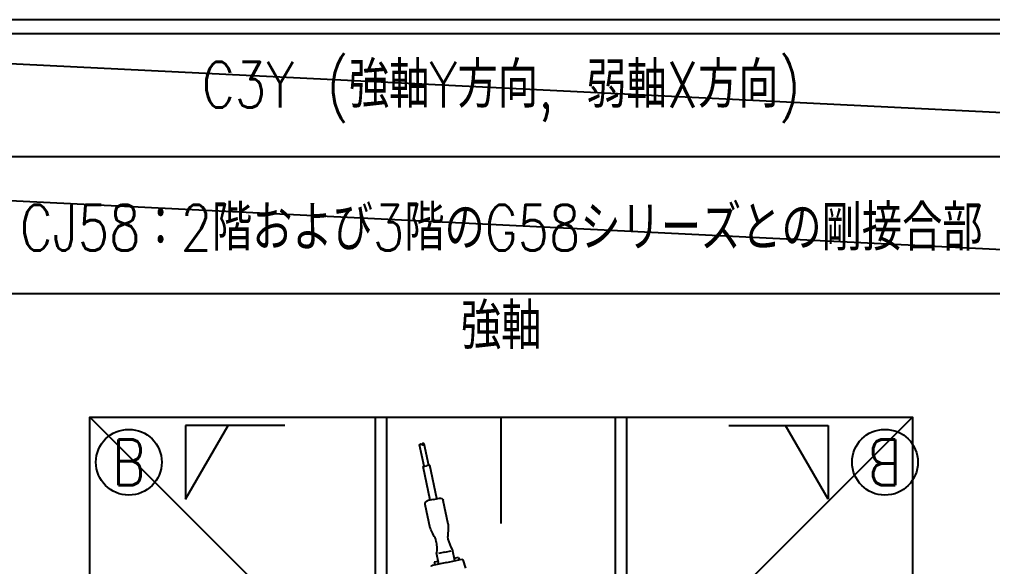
# Model space of a CAD drawing. Extents: x -668440 to 1010955, y -1678500 to 210463.
# Drawn here: x -638547 to -617260, y -726925 to -714953 of the extents above; entities that cross this region are included whole.
import ezdxf
from ezdxf.enums import TextEntityAlignment as Align

# ---------------------------------------------------------------- set-up
doc = ezdxf.new("R2010")
doc.units = 0
doc.header["$MEASUREMENT"] = 0
doc.linetypes.add('CENTER', pattern=[2, 1.25, -0.25, 0.25, -0.25])
doc.layers.get('0').update_dxf_attribs({"color": 3, "linetype": 'CONTINUOUS'})
doc.layers.get('Defpoints').update_dxf_attribs({"color": 251, "linetype": 'CONTINUOUS'})
for name, color, linetype in [('S柱', 4, 'CONTINUOUS'), ('注記', 3, 'CONTINUOUS'), ('通り芯', 3, 'CENTER')]:
    doc.layers.add(name, color=color, linetype=linetype)
doc.styles.add('DRACAD', font='txt', dxfattribs={"width": 0.85, "bigfont": 'extfont2'})

# ---------------------------------------------------------------- blocks, each defined once
blk = doc.blocks.new('tc02')
at = {"layer": '注記', "color": 4, "linetype": 'Continuous'}
for p, q in [((-18567.3, 32524.4), (-18565.5, 32543.6)), ((-18602.5, 32522.6), (-18635.6, 32522.6)), ((-18629.5, 32516.6), (-18629.5, 32522.6)), ((-18620.5, 32516.6), (-18629.5, 32516.6)), ((-18620.5, 32522.6), (-18620.5, 32497.6)), ((-18602.5, 32522.6), (-18569.3, 32522.6)), ((-18584.5, 32522.6), (-18584.5, 32497.6)), ((-18584.5, 32516.6), (-18575.5, 32516.6)), ((-18575.5, 32516.6), (-18575.5, 32522.6)), ((-18602.5, 32499.6), (-18616.5, 32499.6)), ((-18602.5, 32499.6), (-18588.5, 32499.6)), ((-18615.9, 32473.6), (-18615.8, 32467.6)), ((-18589, 32473.6), (-18589.1, 32467.6)), ((-18622.5, 32441.6), (-18622.5, 32388.6)), ((-18582.5, 32441.6), (-18582.5, 32388.6)), ((-18602.5, 32381.6), (-18615.5, 32381.6)), ((-18610, 32381.6), (-18610, 32306.6)), ((-18602.5, 32381.6), (-18589.5, 32381.6)), ((-18595, 32381.6), (-18595, 32306.6)), ((-18610, 32306.6), (-18602.5, 32306.6)), ((-18607.5, 32306.6), (-18607.5, 32258.6)), ((-18595, 32306.6), (-18602.5, 32306.6)), ((-18597.5, 32306.6), (-18597.5, 32258.6)), ((-18607.5, 32258.6), (-18607.5, 32258.6)), ((-18607.5, 32258.6), (-18607.5, 32258.6)), ((-18607.5, 32258.6), (-18607.5, 32258.6)), ((-18607.5, 32258.6), (-18607.5, 32258.6)), ((-18607.5, 32258.6), (-18607.5, 32258.5)), ((-18607.5, 32258.5), (-18607.5, 32258.5)), ((-18607.5, 32258.5), (-18607.4, 32258.5)), ((-18607.4, 32258.5), (-18607.4, 32258.5)), ((-18607.4, 32258.5), (-18607.4, 32258.5)), ((-18607.4, 32258.5), (-18607.4, 32258.5)), ((-18607.4, 32258.5), (-18607.4, 32258.4)), ((-18607.4, 32258.4), (-18607.4, 32258.4)), ((-18607.4, 32258.4), (-18607.4, 32258.4)), ((-18607.4, 32258.4), (-18607.4, 32258.4)), ((-18607.4, 32258.4), (-18607.4, 32258.4)), ((-18607.4, 32258.4), (-18607.4, 32258.4)), ((-18607.4, 32258.4), (-18607.4, 32258.3)), ((-18607.4, 32258.3), (-18607.4, 32258.3)), ((-18607.4, 32258.3), (-18607.4, 32258.3)), ((-18607.4, 32258.3), (-18607.4, 32258.3)), ((-18607.4, 32258.3), (-18607.4, 32258.3)), ((-18607.4, 32258.3), (-18607.3, 32258.3)), ((-18607.3, 32258.3), (-18607.3, 32258.2)), ((-18607.3, 32258.2), (-18607.3, 32258.2)), ((-18607.3, 32258.2), (-18607.3, 32258.2)), ((-18607.3, 32258.2), (-18607.3, 32258.2)), ((-18607.3, 32258.2), (-18607.3, 32258.2)), ((-18607.3, 32258.2), (-18607.3, 32258.2)), ((-18607.3, 32258.2), (-18607.3, 32258.1)), ((-18607.3, 32258.1), (-18607.2, 32258.1)), ((-18607.2, 32258.1), (-18607.2, 32258.1)), ((-18607.2, 32258.1), (-18607.2, 32258.1)), ((-18607.2, 32258.1), (-18607.2, 32258.1)), ((-18607.2, 32258.1), (-18607.2, 32258.1)), ((-18607.2, 32258.1), (-18607.2, 32258)), ((-18607.2, 32258), (-18607.2, 32258)), ((-18607.2, 32258), (-18607.1, 32258)), ((-18607.1, 32258), (-18607.1, 32258)), ((-18607.1, 32258), (-18607.1, 32258)), ((-18607.1, 32258), (-18607.1, 32258)), ((-18607.1, 32258), (-18607.1, 32258)), ((-18607.1, 32258), (-18607, 32257.9)), ((-18607, 32257.9), (-18607, 32257.9)), ((-18607, 32257.9), (-18607, 32257.9)), ((-18607, 32257.9), (-18607, 32257.9)), ((-18607, 32257.9), (-18607, 32257.9)), ((-18607, 32257.9), (-18606.9, 32257.9)), ((-18606.9, 32257.9), (-18606.9, 32257.8)), ((-18606.9, 32257.8), (-18606.9, 32257.8)), ((-18606.9, 32257.8), (-18606.9, 32257.8)), ((-18606.9, 32257.8), (-18606.8, 32257.8)), ((-18606.8, 32257.8), (-18606.8, 32257.8)), ((-18606.8, 32257.8), (-18606.8, 32257.8)), ((-18606.8, 32257.8), (-18606.8, 32257.7)), ((-18606.8, 32257.7), (-18606.7, 32257.7)), ((-18606.7, 32257.7), (-18606.7, 32257.7)), ((-18606.7, 32257.7), (-18606.7, 32257.7)), ((-18606.7, 32257.7), (-18606.7, 32257.7)), ((-18606.7, 32257.7), (-18606.6, 32257.7)), ((-18606.6, 32257.7), (-18606.6, 32257.6)), ((-18606.6, 32257.6), (-18606.6, 32257.6)), ((-18606.6, 32257.6), (-18606.6, 32257.6)), ((-18606.6, 32257.6), (-18606.5, 32257.6)), ((-18606.5, 32257.6), (-18606.5, 32257.6)), ((-18606.5, 32257.6), (-18606.4, 32257.5)), ((-18606.4, 32257.5), (-18606.4, 32257.5)), ((-18606.4, 32257.5), (-18606.3, 32257.5)), ((-18606.3, 32257.5), (-18606.2, 32257.5)), ((-18606.2, 32257.5), (-18606.2, 32257.4)), ((-18606.2, 32257.4), (-18606.1, 32257.4)), ((-18606.1, 32257.4), (-18606.1, 32257.4)), ((-18606.1, 32257.4), (-18606, 32257.4)), ((-18606, 32257.4), (-18605.9, 32257.3)), ((-18605.9, 32257.3), (-18605.9, 32257.3)), ((-18605.9, 32257.3), (-18605.8, 32257.3)), ((-18605.8, 32257.3), (-18605.8, 32257.3)), ((-18605.8, 32257.3), (-18605.7, 32257.3)), ((-18605.7, 32257.3), (-18605.6, 32257.3)), ((-18605.6, 32257.3), (-18605.6, 32257.3)), ((-18605.6, 32257.3), (-18605.5, 32257.3)), ((-18605.5, 32257.3), (-18605.4, 32257.2)), ((-18605.4, 32257.2), (-18605.4, 32257.2)), ((-18605.4, 32257.2), (-18605.3, 32257.2)), ((-18605.3, 32257.2), (-18605.3, 32257.2)), ((-18605.3, 32257.2), (-18605.2, 32257.2)), ((-18605.2, 32257.2), (-18605.1, 32257.2)), ((-18605.1, 32257.2), (-18605.1, 32257.2)), ((-18605.1, 32257.2), (-18605, 32257.2)), ((-18605, 32257.2), (-18604.9, 32257.2)), ((-18604.9, 32257.2), (-18604.8, 32257.3)), ((-18604.9, 32257.2), (-18604.9, 32257.2)), ((-18604.8, 32257.3), (-18604.8, 32257.3)), ((-18604.8, 32257.3), (-18604.7, 32257.3)), ((-18604.7, 32257.3), (-18604.6, 32257.3)), ((-18604.6, 32257.3), (-18604.6, 32257.3)), ((-18604.6, 32257.3), (-18604.5, 32257.3)), ((-18604.5, 32257.3), (-18604.4, 32257.3)), ((-18604.4, 32257.3), (-18604.4, 32257.4)), ((-18604.4, 32257.4), (-18604.3, 32257.4)), ((-18604.3, 32257.4), (-18604.3, 32257.4)), ((-18604.3, 32257.4), (-18604.2, 32257.4)), ((-18604.2, 32257.4), (-18604.1, 32257.4)), ((-18604.1, 32257.4), (-18604.1, 32257.5)), ((-18604.1, 32257.5), (-18604, 32257.5)), ((-18604, 32257.5), (-18603.9, 32257.5)), ((-18603.9, 32257.5), (-18603.9, 32257.6)), ((-18603.9, 32257.6), (-18603.8, 32257.6)), ((-18603.8, 32257.6), (-18603.7, 32257.6)), ((-18603.7, 32257.6), (-18603.7, 32257.7)), ((-18603.7, 32257.7), (-18603.6, 32257.7)), ((-18603.6, 32257.7), (-18603.5, 32257.8)), ((-18603.6, 32257.7), (-18603.6, 32257.7)), ((-18603.5, 32257.8), (-18603.4, 32257.8)), ((-18603.4, 32257.8), (-18603.4, 32257.9)), ((-18603.4, 32257.9), (-18603.3, 32257.9)), ((-18603.3, 32257.9), (-18603.2, 32257.9)), ((-18603.2, 32257.9), (-18603.2, 32258)), ((-18603.2, 32258), (-18603.1, 32258)), ((-18603.1, 32258), (-18603, 32258.1)), ((-18603, 32258.1), (-18602.9, 32258.2)), ((-18603, 32258.1), (-18603, 32258.1)), ((-18602.9, 32258.2), (-18602.8, 32258.3)), ((-18602.8, 32258.3), (-18602.7, 32258.4)), ((-18602.8, 32258.3), (-18602.8, 32258.3)), ((-18602.7, 32258.4), (-18602.6, 32258.5)), ((-18602.7, 32258.4), (-18602.7, 32258.4)), ((-18602.6, 32258.5), (-18602.5, 32258.6)), ((-18602.5, 32258.6), (-18602.4, 32258.7)), ((-18602.4, 32258.6), (-18602.5, 32258.6)), ((-18602.5, 32258.6), (-18602.5, 32258.6)), ((-18602.4, 32258.7), (-18602.3, 32258.7)), ((-18602.3, 32258.5), (-18602.4, 32258.6)), ((-18602.3, 32258.8), (-18602.2, 32258.9)), ((-18602.3, 32258.7), (-18602.3, 32258.8)), ((-18602.3, 32258.4), (-18602.3, 32258.5)), ((-18602.2, 32258.4), (-18602.3, 32258.4)), ((-18602.2, 32258.9), (-18602.1, 32258.9)), ((-18602.1, 32258.3), (-18602.2, 32258.4)), ((-18602.1, 32258.9), (-18602.1, 32259)), ((-18602.1, 32259), (-18602, 32259)), ((-18602, 32258.2), (-18602.1, 32258.3)), ((-18602.1, 32258.3), (-18602.1, 32258.3)), ((-18602, 32259), (-18601.9, 32259.1)), ((-18601.9, 32258.1), (-18602, 32258.2)), ((-18601.9, 32259.1), (-18601.8, 32259.2)), ((-18601.9, 32259.1), (-18601.9, 32259.1)), ((-18601.8, 32258), (-18601.9, 32258.1)), ((-18601.9, 32258.1), (-18601.9, 32258.1)), ((-18601.8, 32259.2), (-18601.7, 32259.2)), ((-18601.7, 32258), (-18601.8, 32258)), ((-18601.7, 32259.2), (-18601.7, 32259.3)), ((-18601.7, 32259.3), (-18601.6, 32259.3)), ((-18601.7, 32257.9), (-18601.7, 32258)), ((-18601.6, 32257.9), (-18601.7, 32257.9)), ((-18601.6, 32259.3), (-18601.6, 32259.4)), ((-18601.6, 32259.4), (-18601.5, 32259.4)), ((-18601.5, 32257.8), (-18601.6, 32257.9)), ((-18601.6, 32257.9), (-18601.6, 32257.9)), ((-18601.5, 32259.4), (-18601.4, 32259.5)), ((-18601.4, 32257.8), (-18601.5, 32257.8)), ((-18601.4, 32259.5), (-18601.4, 32259.5)), ((-18601.4, 32259.5), (-18601.3, 32259.5)), ((-18601.4, 32257.7), (-18601.4, 32257.8)), ((-18601.3, 32257.7), (-18601.4, 32257.7)), ((-18601.3, 32259.5), (-18601.2, 32259.6)), ((-18601.2, 32257.7), (-18601.3, 32257.7)), ((-18601.2, 32259.6), (-18601.2, 32259.6)), ((-18601.2, 32259.6), (-18601.1, 32259.6)), ((-18601.2, 32257.6), (-18601.2, 32257.7)), ((-18601.1, 32257.6), (-18601.2, 32257.6)), ((-18601.1, 32259.6), (-18601, 32259.7)), ((-18601, 32257.6), (-18601.1, 32257.6)), ((-18601, 32259.7), (-18601, 32259.7)), ((-18601, 32259.7), (-18600.9, 32259.7)), ((-18601, 32257.5), (-18601, 32257.6)), ((-18600.9, 32257.5), (-18601, 32257.5)), ((-18600.9, 32259.7), (-18600.9, 32259.8)), ((-18600.9, 32259.8), (-18600.8, 32259.8)), ((-18600.8, 32257.4), (-18600.9, 32257.5)), ((-18600.9, 32257.5), (-18600.9, 32257.5)), ((-18600.8, 32259.8), (-18600.7, 32259.8)), ((-18600.7, 32257.4), (-18600.8, 32257.4)), ((-18600.7, 32259.8), (-18600.6, 32259.9)), ((-18600.7, 32259.8), (-18600.7, 32259.8)), ((-18600.6, 32257.4), (-18600.7, 32257.4)), ((-18600.7, 32257.4), (-18600.7, 32257.4)), ((-18600.6, 32259.9), (-18600.5, 32259.9)), ((-18600.5, 32257.4), (-18600.6, 32257.4)), ((-18600.5, 32259.9), (-18600.5, 32259.9)), ((-18600.5, 32259.9), (-18600.4, 32259.9)), ((-18600.5, 32257.3), (-18600.5, 32257.4)), ((-18600.4, 32257.3), (-18600.5, 32257.3)), ((-18600.4, 32259.9), (-18600.4, 32259.9)), ((-18600.4, 32259.9), (-18600.3, 32259.9)), ((-18600.3, 32257.3), (-18600.4, 32257.3)), ((-18600.4, 32257.3), (-18600.4, 32257.3)), ((-18600.3, 32259.9), (-18600.2, 32260)), ((-18600.2, 32257.3), (-18600.3, 32257.3)), ((-18600.2, 32260), (-18600.2, 32260)), ((-18600.2, 32260), (-18600.1, 32260)), ((-18600.1, 32257.3), (-18600.2, 32257.3)), ((-18600.2, 32257.3), (-18600.2, 32257.3)), ((-18600.1, 32260), (-18600, 32260)), ((-18600, 32257.2), (-18600.1, 32257.3)), ((-18600, 32260), (-18600, 32260)), ((-18600, 32260), (-18599.9, 32260)), ((-18599.9, 32257.2), (-18600, 32257.2)), ((-18600, 32257.2), (-18600, 32257.2)), ((-18599.9, 32260), (-18599.9, 32260)), ((-18599.9, 32260), (-18599.8, 32260)), ((-18599.8, 32257.2), (-18599.9, 32257.2)), ((-18599.9, 32257.2), (-18599.9, 32257.2)), ((-18599.8, 32260), (-18599.7, 32260)), ((-18599.7, 32257.2), (-18599.8, 32257.2)), ((-18599.7, 32260), (-18599.7, 32260)), ((-18599.7, 32260), (-18599.6, 32260)), ((-18599.6, 32257.2), (-18599.7, 32257.2)), ((-18599.7, 32257.2), (-18599.7, 32257.2)), ((-18599.6, 32260), (-18599.5, 32260)), ((-18599.5, 32257.2), (-18599.6, 32257.2)), ((-18599.5, 32260), (-18599.5, 32260)), ((-18599.5, 32260), (-18599.4, 32260)), ((-18599.4, 32257.3), (-18599.5, 32257.2)), ((-18599.5, 32257.2), (-18599.5, 32257.2)), ((-18599.4, 32260), (-18599.4, 32260)), ((-18599.4, 32260), (-18599.3, 32260)), ((-18599.3, 32257.3), (-18599.4, 32257.3)), ((-18599.4, 32257.3), (-18599.4, 32257.3)), ((-18599.3, 32260), (-18599.2, 32260)), ((-18599.2, 32257.3), (-18599.3, 32257.3)), ((-18599.2, 32260), (-18599.2, 32259.9)), ((-18599.2, 32259.9), (-18599.1, 32259.9)), ((-18599.1, 32257.3), (-18599.2, 32257.3)), ((-18599.2, 32257.3), (-18599.2, 32257.3)), ((-18599.1, 32259.9), (-18599, 32259.9)), ((-18599, 32257.3), (-18599.1, 32257.3)), ((-18599, 32259.9), (-18599, 32259.9)), ((-18599, 32259.9), (-18598.9, 32259.9)), ((-18598.9, 32257.4), (-18599, 32257.3)), ((-18599, 32257.3), (-18599, 32257.3)), ((-18598.9, 32259.9), (-18598.9, 32259.8)), ((-18598.9, 32259.8), (-18598.8, 32259.8)), ((-18598.8, 32257.4), (-18598.9, 32257.4)), ((-18598.9, 32257.4), (-18598.9, 32257.4)), ((-18598.8, 32259.8), (-18598.7, 32259.8)), ((-18598.7, 32257.4), (-18598.8, 32257.4)), ((-18598.7, 32259.8), (-18598.7, 32259.8)), ((-18598.7, 32259.8), (-18598.6, 32259.7)), ((-18598.6, 32257.5), (-18598.7, 32257.5)), ((-18598.7, 32257.5), (-18598.7, 32257.4)), ((-18598.6, 32259.7), (-18598.6, 32259.7)), ((-18598.6, 32259.7), (-18598.5, 32259.7)), ((-18598.5, 32257.5), (-18598.6, 32257.5)), ((-18598.6, 32257.5), (-18598.6, 32257.5)), ((-18598.5, 32259.7), (-18598.4, 32259.7)), ((-18598.4, 32257.6), (-18598.5, 32257.5)), ((-18598.4, 32259.7), (-18598.4, 32259.6)), ((-18598.4, 32259.6), (-18598.3, 32259.6)), ((-18598.3, 32257.6), (-18598.4, 32257.6)), ((-18598.4, 32257.6), (-18598.4, 32257.6)), ((-18598.3, 32259.6), (-18598.3, 32259.6)), ((-18598.3, 32259.6), (-18598.2, 32259.5)), ((-18598.2, 32257.7), (-18598.3, 32257.7)), ((-18598.3, 32257.7), (-18598.3, 32257.6)), ((-18598.2, 32259.5), (-18598.2, 32259.5)), ((-18598.2, 32259.5), (-18598.1, 32259.5)), ((-18598.1, 32257.8), (-18598.2, 32257.7)), ((-18598.2, 32257.7), (-18598.2, 32257.7)), ((-18598.1, 32259.5), (-18598.1, 32259.4)), ((-18598.1, 32259.4), (-18598, 32259.4)), ((-18598, 32257.8), (-18598.1, 32257.8)), ((-18598.1, 32257.8), (-18598.1, 32257.8)), ((-18598, 32259.4), (-18598, 32259.4)), ((-18598, 32259.4), (-18597.9, 32259.3)), ((-18597.9, 32257.9), (-18598, 32257.9)), ((-18598, 32257.9), (-18598, 32257.8)), ((-18597.9, 32259.3), (-18597.9, 32259.3)), ((-18597.9, 32259.3), (-18597.8, 32259.3)), ((-18597.8, 32258), (-18597.9, 32257.9)), ((-18597.9, 32257.9), (-18597.9, 32257.9)), ((-18597.8, 32259.3), (-18597.8, 32259.2)), ((-18597.8, 32259.2), (-18597.8, 32259.2)), ((-18597.8, 32259.2), (-18597.7, 32259.2)), ((-18597.7, 32258.1), (-18597.8, 32258)), ((-18597.8, 32258), (-18597.8, 32258)), ((-18597.8, 32258), (-18597.8, 32258)), ((-18597.7, 32259.2), (-18597.7, 32259.1)), ((-18597.7, 32259.1), (-18597.7, 32259.1)), ((-18597.7, 32259.1), (-18597.6, 32259.1)), ((-18597.6, 32258.2), (-18597.7, 32258.1)), ((-18597.7, 32258.1), (-18597.7, 32258.1)), ((-18597.7, 32258.1), (-18597.7, 32258.1)), ((-18597.6, 32259.1), (-18597.6, 32259)), ((-18597.6, 32259), (-18597.6, 32259)), ((-18597.6, 32259), (-18597.6, 32259)), ((-18597.6, 32259), (-18597.6, 32258.9)), ((-18597.6, 32258.9), (-18597.5, 32258.9)), ((-18597.5, 32258.3), (-18597.6, 32258.3)), ((-18597.6, 32258.3), (-18597.6, 32258.3)), ((-18597.6, 32258.3), (-18597.6, 32258.2)), ((-18597.6, 32258.2), (-18597.6, 32258.2)), ((-18597.6, 32258.2), (-18597.6, 32258.2)), ((-18597.5, 32258.9), (-18597.5, 32258.9)), ((-18597.5, 32258.9), (-18597.5, 32258.8)), ((-18597.5, 32258.8), (-18597.5, 32258.8)), ((-18597.5, 32258.8), (-18597.5, 32258.8)), ((-18597.5, 32258.8), (-18597.5, 32258.7)), ((-18597.5, 32258.7), (-18597.5, 32258.7)), ((-18597.5, 32258.7), (-18597.5, 32258.7)), ((-18597.5, 32258.7), (-18597.5, 32258.6)), ((-18597.5, 32258.6), (-18597.5, 32258.6)), ((-18597.5, 32258.6), (-18597.5, 32258.6)), ((-18597.5, 32258.6), (-18597.5, 32258.6)), ((-18597.5, 32258.6), (-18597.5, 32258.5)), ((-18597.5, 32258.5), (-18597.5, 32258.5)), ((-18597.5, 32258.5), (-18597.5, 32258.5)), ((-18597.5, 32258.5), (-18597.5, 32258.4)), ((-18597.5, 32258.4), (-18597.5, 32258.4)), ((-18597.5, 32258.4), (-18597.5, 32258.4)), ((-18597.5, 32258.4), (-18597.5, 32258.3))]:
    blk.add_line(p, q, dxfattribs=at)
for centre, radius, start, end in [((-18635.6, 32524.6), 2, 185.4404, 270), ((-18569.3, 32524.6), 2, 270, 354.5596), ((-18708.5, 32468.6), 92.7, 3.0891, 18.2394), ((-18496.5, 32468.6), 92.7, 161.7606, 176.9109), ((-18385, 32394.7), 242, 162.4725, 168.827), ((-18819.9, 32394.7), 242, 11.173, 17.5275), ((-18615.5, 32388.6), 7, 180, 270), ((-18589.5, 32388.6), 7, 270, 0)]:
    blk.add_arc(centre, radius, start, end, dxfattribs=at)
blk = doc.blocks.new('剛接合部C1Y')
at = {"layer": 'Defpoints'}
for p, q in [((-226827.6965, -376420), (-232913.84825, -376120)), ((-233913.84825, -376150.73644), (-194214.20716, -376150.73644)), ((-226827.6965, -376720), (-232913.84825, -376420)), ((-230770.77238, -376990), (-228970.77238, -378790)), ((-228970.77238, -376990), (-230770.77238, -378790))]:
    blk.add_line(p, q, dxfattribs=at)
blk.add_lwpolyline([(-230770.77238, -378790), (-230770.77238, -376990), (-228970.77238, -376990), (-228970.77238, -378790)], close=True, dxfattribs=at)
at = {"layer": 'S柱'}
for p, q in [((-230145.77238, -378790), (-230145.77238, -376990)), ((-230120.77238, -378790), (-230120.77238, -376990)), ((-229620.77238, -378790), (-229620.77238, -376990)), ((-229595.77238, -378790), (-229595.77238, -376990))]:
    blk.add_line(p, q, dxfattribs=at)
at = {"layer": '注記'}
for p, q in [((-232913.84825, -376120), (-226827.6965, -376120)), ((-232913.84825, -376420), (-226827.6965, -376420)), ((-232913.84825, -376720), (-226827.6965, -376720)), ((-230343.95384, -377008.43311), (-230561.08899, -377008.43311)), ((-230561.08899, -377008.43311), (-230561.08899, -377169.50289)), ((-230561.08899, -377169.50289), (-230468.09531, -377008.43311)), ((-229372.59092, -377008.43311), (-229155.45576, -377008.43311)), ((-229155.45576, -377169.50289), (-229248.44944, -377008.43311)), ((-229155.45576, -377008.43311), (-229155.45576, -377169.50289))]:
    blk.add_line(p, q, dxfattribs=at)
at = {"layer": '注記', "ltscale": 10}
for centre in [(-230685.32977, -377088.968), (-229031.21498, -377088.968)]:
    blk.add_circle(centre, 72, dxfattribs=at)
at = {"layer": '通り芯', "linetype": 'CENTER', "ltscale": 1800}
blk.add_line((-229870.77238, -379923.33343), (-229870.77238, -376990), dxfattribs=at)
at = {"xscale": -1, "rotation": 191.9761324442034}
blk.add_blockref('tc02', (-218540.43047, -341633.3042, 500), dxfattribs=at)
at = {"layer": '注記', "style": 'DRACAD', "width": 0.8}
for s, p in [('C3Y (強軸Y方向, 弱軸X方向)', (-229870.77238, -376270)), ('CJ58：2階および3階のG58シリーズとの剛接合部', (-229870.77238, -376570))]:
    blk.add_text(s, height=100, dxfattribs=at).set_placement(p, align=Align.MIDDLE)
blk.add_text('強軸', height=100, dxfattribs=at).set_placement((-229870.77238, -376870.92727), align=Align.BOTTOM_CENTER)
at = {"layer": '注記', "ltscale": 10, "style": 'DRACAD', "width": 0.8}
blk.add_text('B', height=100, dxfattribs=at).set_placement((-230685.32977, -377088.968), align=Align.MIDDLE)
blk.add_text('B', height=100, rotation=180, dxfattribs=at).set_placement((-229031.21498, -377088.968), align=Align.MIDDLE)

msp = doc.modelspace()

# ---------------------------------------------------------------- block references
at = {"xscale": 10, "yscale": 10, "zscale": 10}
msp.add_blockref('剛接合部C1Y', (1670698.6842, 3046247.35843, 5600), dxfattribs=at)

doc.saveas('drawing.dxf')
